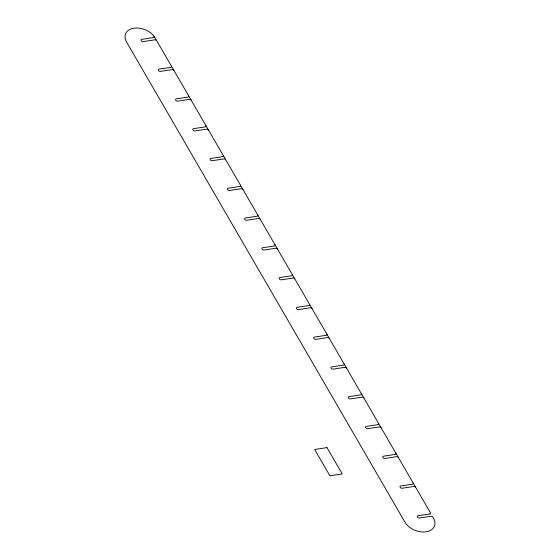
<?xml version="1.0" encoding="UTF-8"?>
<svg xmlns="http://www.w3.org/2000/svg" width="560" height="560" viewBox="0 0 560 560"><rect width="100%" height="100%" fill="white"/><g stroke="black" fill="none" stroke-linecap="round" stroke-linejoin="round"><path stroke-width="0.84" d="M415.646 487.298A1.407 0.952 21.1 0 0 413.833 486.472L402.087 488.243A1.407 0.952 21.1 0 1 400.274 487.424L400.12 487.158A1.407 0.952 21.1 0 1 400.764 485.968L412.51 484.197A1.407 0.952 21.1 0 0 413.154 483M398.377 457.52A1.407 0.952 21.1 0 0 396.571 456.694L384.818 458.472A1.407 0.952 21.1 0 1 383.012 457.646L382.858 457.38A1.407 0.952 21.1 0 1 383.495 456.19L395.248 454.419A1.407 0.952 21.1 0 0 395.892 453.222M381.115 427.742A1.407 0.952 21.1 0 0 379.302 426.923L367.556 428.694A1.407 0.952 21.1 0 1 365.743 427.875L365.589 427.609A1.407 0.952 21.1 0 1 366.233 426.412L377.979 424.641A1.407 0.952 21.1 0 0 378.623 423.451M363.846 397.964A1.407 0.952 21.1 0 0 362.04 397.145L350.287 398.916A1.407 0.952 21.1 0 1 348.481 398.097L348.327 397.831A1.407 0.952 21.1 0 1 348.964 396.641L360.717 394.863A1.407 0.952 21.1 0 0 361.361 393.673M346.584 368.193A1.407 0.952 21.1 0 0 344.771 367.367L333.025 369.145A1.407 0.952 21.1 0 1 331.212 368.319L331.058 368.053A1.407 0.952 21.1 0 1 331.702 366.863L343.448 365.092A1.407 0.952 21.1 0 0 344.092 363.895M329.315 338.415A1.407 0.952 21.1 0 0 327.509 337.596L315.756 339.367A1.407 0.952 21.1 0 1 313.95 338.548L313.796 338.282A1.407 0.952 21.1 0 1 314.433 337.085L326.186 335.314A1.407 0.952 21.1 0 0 326.83 334.124M312.053 308.637A1.407 0.952 21.1 0 0 310.24 307.818L298.494 309.589A1.407 0.952 21.1 0 1 296.681 308.77L296.527 308.504A1.407 0.952 21.1 0 1 297.171 307.314L308.917 305.536A1.407 0.952 21.1 0 0 309.561 304.346M294.784 278.866A1.407 0.952 21.1 0 0 292.978 278.04L281.225 279.818A1.407 0.952 21.1 0 1 279.419 278.992L279.265 278.726A1.407 0.952 21.1 0 1 279.902 277.536L291.655 275.765A1.407 0.952 21.1 0 0 292.299 274.568M277.522 249.088A1.407 0.952 21.1 0 0 275.709 248.269L263.963 250.04A1.407 0.952 21.1 0 1 262.15 249.214L261.996 248.955A1.407 0.952 21.1 0 1 262.64 247.758L274.386 245.987A1.407 0.952 21.1 0 0 275.03 244.797M260.253 219.31A1.407 0.952 21.1 0 0 258.447 218.491L246.694 220.262A1.407 0.952 21.1 0 1 244.888 219.443L244.734 219.177A1.407 0.952 21.1 0 1 245.371 217.987L257.124 216.209A1.407 0.952 21.1 0 0 257.768 215.019M242.991 189.539A1.407 0.952 21.1 0 0 241.178 188.713L229.432 190.484A1.407 0.952 21.1 0 1 227.619 189.665L227.465 189.399A1.407 0.952 21.1 0 1 228.109 188.209L239.855 186.438A1.407 0.952 21.1 0 0 240.499 185.241M225.722 159.761A1.407 0.952 21.1 0 0 223.916 158.935L212.163 160.713A1.407 0.952 21.1 0 1 210.357 159.887L210.203 159.621A1.407 0.952 21.1 0 1 210.84 158.431L222.593 156.66A1.407 0.952 21.1 0 0 223.237 155.463M208.46 129.983A1.407 0.952 21.1 0 0 206.647 129.164L194.901 130.935A1.407 0.952 21.1 0 1 193.088 130.116L192.934 129.85A1.407 0.952 21.1 0 1 193.578 128.653L205.324 126.882A1.407 0.952 21.1 0 0 205.968 125.692M191.191 100.205A1.407 0.952 21.1 0 0 189.385 99.386L177.632 101.157A1.407 0.952 21.1 0 1 175.826 100.338L175.672 100.072A1.407 0.952 21.1 0 1 176.309 98.882L188.062 97.104A1.407 0.952 21.1 0 0 188.706 95.914M173.929 70.434A1.407 0.952 21.1 0 0 172.116 69.608L160.37 71.386A1.407 0.952 21.1 0 1 158.557 70.56L158.403 70.294A1.407 0.952 21.1 0 1 159.047 69.104L170.793 67.333A1.407 0.952 21.1 0 0 171.437 66.136M156.66 40.656A1.407 0.952 21.1 0 0 154.854 39.837L143.101 41.608A1.407 0.952 21.1 0 1 141.295 40.789L141.141 40.523A1.407 0.952 21.1 0 1 141.778 39.326L153.426 37.569A1.407 0.952 21.1 0 0 153.986 36.253M326.977 447.608L314.65 449.463L329.917 475.783L342.244 473.928L326.977 447.608M429.779 513.968L418.026 515.746A1.407 0.952 21.1 0 0 417.389 516.936L417.536 517.202A1.407 0.952 21.1 0 0 419.349 518.021L431.102 516.25A1.407 0.952 21.1 0 1 432.908 517.069L433.447 518A16.31 11.039 21.1 0 1 426.006 531.804A16.31 11.039 21.1 0 1 405.041 522.284L126.553 42A16.31 11.039 21.1 0 1 133.994 28.196A16.31 11.039 21.1 0 1 154.959 37.716L430.423 512.778A1.407 0.952 21.1 0 1 429.779 513.968"/></g></svg>
